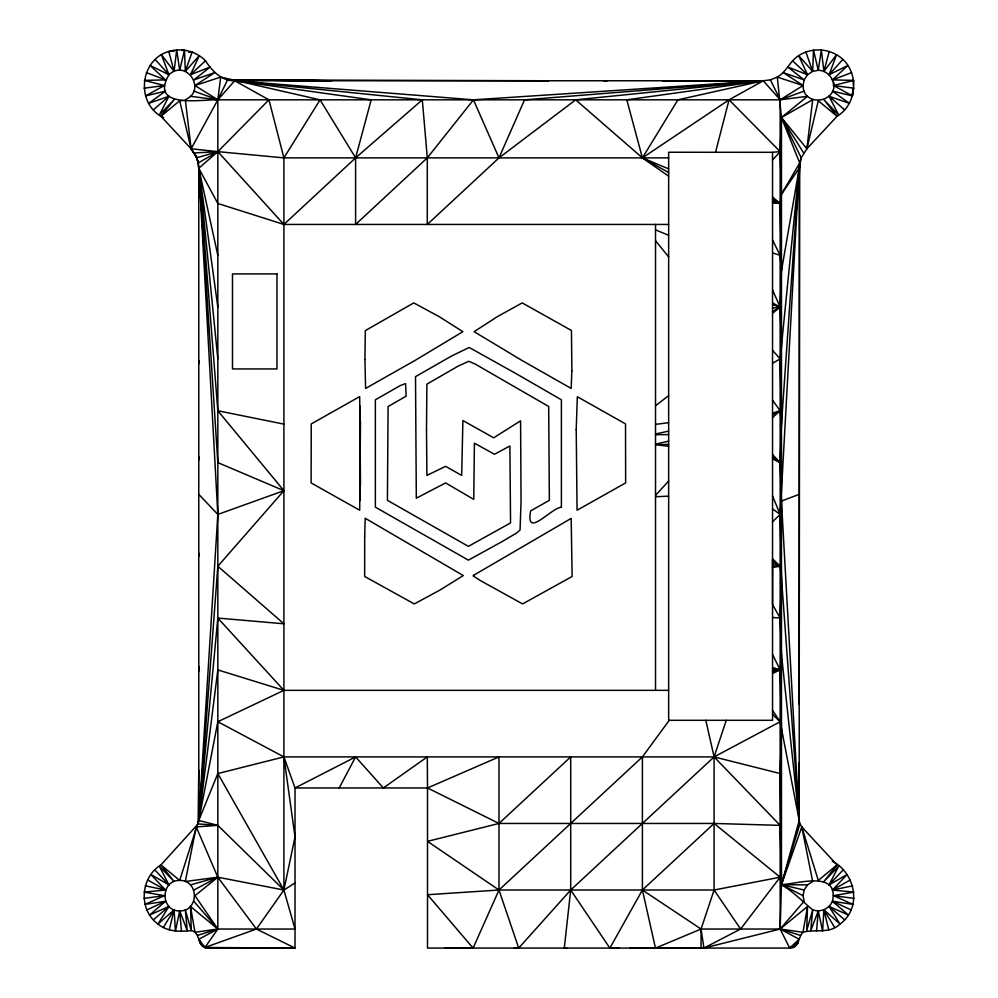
<?xml version="1.0" encoding="UTF-8"?>
<svg xmlns="http://www.w3.org/2000/svg" width="998" height="998" viewBox="0 0 998 998"><rect width="100%" height="100%" fill="white"/><g stroke="black" fill="none" stroke-linecap="round" stroke-linejoin="round"><path stroke-width="1.5" d="M832.232 861.124C855.398 872.938 862.484 907.818 840.017 924.048C829.65 934.303 814.904 928.701 803.016 932.282C797.951 937.147 799.311 948.362 789.692 948.075L780.162 929.038L781.459 884.665L799.223 820.443L781.459 501.083L780.162 462.598L781.459 424.375L780.162 358.943L799.722 162.961L801.207 157.771L806.871 148.777L837.048 116.279C859.203 103.019 859.365 67.427 836.549 54.778C824.959 48.029 809.964 48.353 798.687 55.614C789.842 61.103 786.449 71.981 777.317 77.083L781.459 117.515L780.162 151.634L772.539 152.307L772.539 604.526L780.162 618.074L781.459 654.526L799.223 820.443L799.885 823.924L803.378 829.388M799.236 762.721L799.223 820.443L780.162 721.729L772.539 710.439M799.223 704.576L799.722 164.52L798.961 172.28M360.49 485.103L359.704 396.593L311.251 423.901L311.114 482.92L359.704 510.228L360.49 421.58M217.826 721.729L283.906 756.908L295.021 787.971L295.021 948.075L208.295 948.075C196.793 948.474 201.197 932.506 191.304 930.598C179.865 931.895 167.402 931.808 157.983 924.048C138.161 909.852 140.319 877.317 160.952 864.917L198.115 823.924L217.826 721.729L283.906 690.342L668.648 690.342M198.128 822.402L198.764 770.344M630.05 948.075L703.914 948.075L740.603 929.038L780.162 877.205L714.094 890.016L498.988 890.016L427.506 841.351L498.988 823.45L714.094 823.45L780.162 877.205L781.459 884.665C796.441 884.166 839.355 869.657 832.469 901.281C829.263 908.779 820.356 912.783 812.684 909.839C802.492 901.419 793.273 891.676 781.459 884.665L780.162 773.55L781.459 731.222L780.162 669.908L781.459 654.526M217.826 358.943L198.278 162.961L196.469 157.01L191.129 148.777L160.952 116.279C135.616 101.509 140.319 59.443 168.787 51.484C181.586 47.48 196.144 51.148 205.488 60.766C212.137 70.958 221.506 81.063 234.705 80.763L371.194 99.825L355.6 157.884L355.6 224.45L427.294 157.884L473.451 99.825L763.295 80.763L770.419 79.852L777.317 77.083L803.041 85.529C803.19 107.123 837.023 103.368 833.841 82.447M641.003 948.075L655.474 948.1L701.058 929.038L780.162 929.038L807.519 906.446L806.696 930.598L812.684 909.839L810.75 930.598L818.285 910.925L822.589 931.159L823.911 909.839L840.017 924.048L829.076 906.446L848.35 915.004L832.469 901.281L852.966 904.375L833.53 895.68L853.851 892.1L832.469 890.054L847.102 874.522L829.076 884.889L838.607 866.264L823.911 881.496L837.048 864.917L801.781 826.918L781.459 884.665L803.041 895.68L804.126 901.281L780.162 929.038L703.914 948.075L701.058 929.038L714.094 890.016L714.094 756.908L705.836 720.307M798.874 186.302L799.66 164.52M668.648 157.884L283.906 157.884L217.826 151.634L196.793 157.771L191.129 148.777L185.316 99.688C207.372 90.169 186.302 58.346 168.924 74.738C149.051 109.306 201.995 99.239 217.826 99.825L780.162 99.825L803.041 85.529L804.126 79.902L807.519 74.738L812.684 71.345L813.482 50.112L818.285 70.272C826.456 70.421 833.392 77.357 833.53 85.529L852.479 95.92L853.078 88.148M772.539 617.463L780.162 618.074L781.459 577.792L780.162 514.432L799.223 168.238L801.207 157.771L781.459 117.515L807.519 96.295L780.162 99.825L763.295 80.763L662.784 81.25M182.796 100.524L179.69 100.773L191.129 148.777L196.469 157.01L198.203 162.562L217.826 410.764L283.906 490.679L217.826 566.24L198.764 820.443L179.69 880.423C160.204 879.986 160.216 911.349 179.69 910.925C199.188 911.374 199.201 879.962 179.69 880.423L160.952 864.917L174.089 881.496L159.393 866.264L168.924 884.889L150.898 874.522L165.531 890.054L144.149 892.1L164.445 895.68L145.034 904.375L165.531 901.281L149.65 915.004L168.924 906.446L157.983 924.048L174.089 909.839L175.411 931.159L179.69 910.925L187.25 930.598L185.316 909.839L191.304 930.598L190.481 906.446L217.826 929.038L295.021 929.038L283.906 890.016L217.826 773.55L283.906 756.908L714.094 756.908L780.162 773.55M853.315 85.042L853.664 80.376L832.469 79.902L847.888 65.469L829.076 74.738L836.549 54.778L823.911 71.345L821.317 49.9L818.285 70.272L812.684 71.345L798.687 55.614L807.519 74.738L787.734 66.978L804.126 79.902L783.268 72.617L803.041 85.529M198.764 671.217L199.138 666.564M816.514 931.359L818.285 910.925M217.826 566.24L283.906 623.787L217.826 618.074L198.764 820.443L217.826 825.371L283.906 890.016L295.021 882.968M198.764 460.103L199.064 457.047M198.764 556.373L199.064 553.316M198.764 363.833L199.101 360.74M514.244 948.075L518.698 948.1L498.988 890.016L498.988 756.908L427.506 787.971L427.294 756.908L383.357 787.971L355.6 756.908L295.021 787.971L427.506 787.971L498.988 823.45L570.706 756.908L570.706 890.016L564.282 948.1L566.664 948.075M781.459 347.653L780.162 307.122L781.459 270.945L780.162 203.467L781.459 194.223L799.722 162.961L781.459 117.515L806.871 148.777L812.684 99.688L781.459 117.515L781.459 884.665L804.126 890.054L807.519 884.889L812.684 881.496L801.781 826.918L818.285 880.423L837.048 864.917M163.672 117.602L160.952 116.279L174.089 99.688L159.393 114.92L168.924 96.295L148.702 103.318L165.531 91.13L145.521 95.92L164.445 85.529L144.336 80.376L165.531 79.902L150.112 65.469L168.924 74.738L161.451 54.778L174.089 71.345L176.683 49.9L179.69 70.272L184.518 50.112L181.661 50.362M668.648 224.45L283.906 224.45L217.826 151.634L191.129 148.777L217.826 99.825L234.705 80.763L268.949 99.825L217.826 151.634L198.764 168.238L217.826 203.467L283.906 224.45L355.6 157.884L320.071 99.825L220.683 77.083L217.826 99.825L217.826 929.038L204.939 947.476L199.65 942.549M807.519 906.446L803.016 932.282L780.162 929.038L780.162 99.825L770.419 79.852M803.041 895.68L804.126 890.054M198.115 823.924L217.826 825.371L196.219 826.918L185.316 881.496L217.826 877.205L283.906 890.016L295.021 836.885L283.906 756.908M806.871 148.777L818.285 100.773L837.048 116.279L823.911 99.688L838.607 114.92L829.076 96.295L849.298 103.318L832.469 91.13L852.479 95.92L852.367 92.814M169.273 929.862L174.089 909.839L163.36 927.454M715.541 152.27L729.051 99.825L763.295 80.763L234.705 80.763L422.316 99.825L427.294 157.884L427.294 224.45L498.988 157.884L575.684 99.825L763.295 80.763L677.929 99.825L642.4 157.884L668.648 176.172M823.911 71.345L829.213 51.484M807.519 884.889L781.459 884.665L799.885 823.924M726.27 720.307L714.094 756.908L570.706 890.016L518.698 948.1M227.581 79.852L217.826 99.825L194.947 85.529L214.732 72.617L193.874 79.902L210.266 66.978L190.481 74.738L199.313 55.614L185.316 71.345L192.127 51.996L189.009 51.933M217.826 773.55L198.764 820.443L198.764 168.238L217.826 255.301M444.659 948.075L473.102 948.1L498.988 890.016L642.4 756.908L669.259 720.307M339.195 787.971L355.6 756.908M570.706 890.016L609.878 948.1L642.4 890.016L714.094 823.45L780.162 825.371L781.459 884.665M196.219 826.918L217.826 877.205L194.947 895.68L217.826 929.038L198.802 939.23L204.939 947.476L256.424 929.038L283.906 890.016L283.906 157.884L320.071 99.825M829.076 74.738L842.799 59.506M655.524 495.432L668.648 481.011M772.539 159.979L780.162 151.634L729.051 99.825L642.4 157.884L575.684 99.825M829.076 884.889L843.11 869.944M772.539 521.779L780.162 514.432L772.539 495.919M190.481 74.738L205.488 60.766M793.061 947.476L798.35 942.549L789.692 948.075L427.506 948.075L427.506 787.759M789.692 948.075L799.198 939.23L780.162 929.038L800.346 935.351M772.539 417.513L780.162 410.764L772.539 400.223M153.467 109.78L168.924 96.295M355.6 157.884L422.316 99.825M153.355 919.807L168.924 906.446M160.952 116.279L179.69 100.773M772.539 313.247L780.162 307.122L772.539 289.981M655.524 405.699L668.648 395.682M772.539 311.613L780.162 307.122L772.539 302.905M196.469 157.01L198.278 162.961L217.826 151.634L194.361 152.968L196.793 157.771M850.371 879.899L832.469 890.054L852.654 885.837M772.539 363.197L780.162 358.943L772.539 350.273M193.874 890.054L217.826 877.205L256.424 929.038L295.021 948.075L204.939 947.476M772.539 414.794L780.162 410.764L781.459 424.375L799.223 168.238L781.459 194.223L780.162 151.634M146.906 909.877L165.531 901.281M772.539 673.413L780.162 669.908L772.539 654.488M832.469 79.902L851.631 72.605M781.459 501.083L799.223 494.334M780.162 99.825L804.126 91.13M194.947 85.529L220.683 77.083M772.539 413.16L780.162 410.764M197.654 935.351L217.826 929.038L193.874 901.281M190.481 884.889L217.826 877.205M853.664 80.376L833.53 85.529L853.926 88.211M655.524 444.21L668.648 441.116M655.524 433.993L668.648 431.111M545.507 81.3L548.551 80.763L229.141 79.852L322.304 80.763M772.539 671.23L780.162 669.908L772.539 667.425M772.539 567.5L780.162 566.24L781.459 577.792L799.223 820.443L799.223 168.238L781.459 270.945L780.162 255.301L772.539 240.019M604.164 81.25L607.171 80.763M217.826 929.038L194.984 932.282L190.481 906.446M234.705 80.763L473.451 99.825L498.988 157.884L524.549 99.825L763.295 80.763L626.806 99.825L642.4 157.884L668.648 172.517M144.074 88.211L164.445 85.529M144.074 898.362L164.445 895.68M655.524 424.35L668.648 422.703M772.539 308.083L780.162 307.122L772.539 304.54M543.91 81.275L548.551 80.763M757.095 81.362L763.295 80.763M189.059 52.27L192.127 51.996M174.513 50.985L168.787 51.484L174.089 71.345M498.988 890.016L427.506 894.719L473.102 948.1M655.524 496.73L668.648 496.143M668.648 444.347L655.524 444.746L668.648 446.281M655.524 434.716L668.648 434.604M609.878 948.1L619.084 948.075M772.539 152.307L668.648 152.245L668.648 720.307L772.539 720.307L772.539 558.793L780.162 566.24L772.539 565.866M331.723 80.763L229.141 79.865L326.82 80.763M772.539 202.993L780.162 203.467L772.539 197.005M772.539 669.059L780.162 669.908M229.116 80.027L232.197 80.401M190.481 96.295L217.826 99.825L193.874 91.13M833.53 895.68L853.926 898.362M217.826 410.764L283.906 424.113M145.346 885.837L165.531 890.054L147.629 879.899M772.539 201.359L780.162 203.467L772.539 199.188M772.539 252.956L780.162 255.301M146.369 72.605L165.531 79.902M208.295 948.075L201.808 945.53L198.802 939.23M772.539 563.146L780.162 566.24L772.539 560.427M655.524 229.864L668.648 235.279M642.4 157.884L668.648 168.874M832.469 901.281L851.094 909.877M772.539 458.893L780.162 462.598L772.539 454.539M642.4 756.908L642.4 890.016L701.058 929.038L701.058 948.1M772.539 457.259L780.162 462.598M772.539 508.855L780.162 514.432M829.076 906.446L844.645 919.807M829.076 96.295L844.533 109.78M792.512 60.766L807.519 74.738M772.539 714.418L780.162 721.729L714.094 756.908L780.162 825.371M198.764 494.334L217.826 514.432L198.764 820.443L217.826 669.908L283.906 690.342L217.826 618.074M154.89 869.944L168.924 884.889M155.201 59.506L168.924 74.738M655.524 240.705L668.648 256.948M714.094 890.016L740.603 929.038M781.459 117.515L803.64 152.968M834.64 927.454L823.911 909.839L828.727 929.862M805.873 51.996L812.684 71.345M268.949 99.825L283.906 157.884M642.4 890.016L655.474 948.1M198.764 168.238L217.826 462.598L283.906 490.679L217.826 514.432L198.764 168.238L217.826 307.122M179.69 910.925L181.486 931.359M184.518 50.112L185.316 71.345M655.524 224.45L655.524 690.342M360.228 406.236L360.228 500.485M364.931 359.517L365.592 388.434L414.993 360.465L462.897 331.685L439.245 316.69L413.783 302.905L365.33 330.612L364.931 359.517M426.495 429.789L426.894 475.422L445.632 466.328L461.687 475.422L462.897 420.557L493.686 437.823L520.582 420.819L521.056 501.632L520.058 530L516.739 532.907L502.668 541.265L468.386 560.152L375.36 507.159L375.36 399.811L400.373 385.515L405.587 383.594L406.149 396.206L388.085 406.498L387.411 500.322L468.386 546.368L510.552 522.94L509.878 445.981L494.484 454.277L474.412 443.174L473.738 499.387L445.632 482.92L416.316 498.189L415.517 376.658L451.458 356.074L469.185 347.479L516.428 373.838L561.4 399.811L561.4 507.283C551.183 507.558 525.297 539.831 530.624 510.901L549.362 500.322L548.688 406.498L474.998 363.946L468.811 361.301L458.356 365.992L426.894 384.143L426.495 429.789M364.694 536.038L364.657 576.482L414.307 603.927L439.856 590.13L463.297 575.547L365.193 518.261L364.694 536.038M576.22 429.664L577.069 510.228L625.646 482.92L625.521 423.901L577.331 396.73L576.22 429.664M571.866 370.757L571.18 388.434L521.854 360.403L474.137 331.685L497.291 316.69L522.191 302.905L571.442 330.475L571.866 370.757M474.05 575.048L473.064 575.821L480.537 580.661L522.59 603.927L572.116 576.482L571.18 518.399L474.05 575.048M276.97 273.914L232.484 273.914L232.484 368.936L276.97 368.936L276.97 273.914"/></g></svg>
